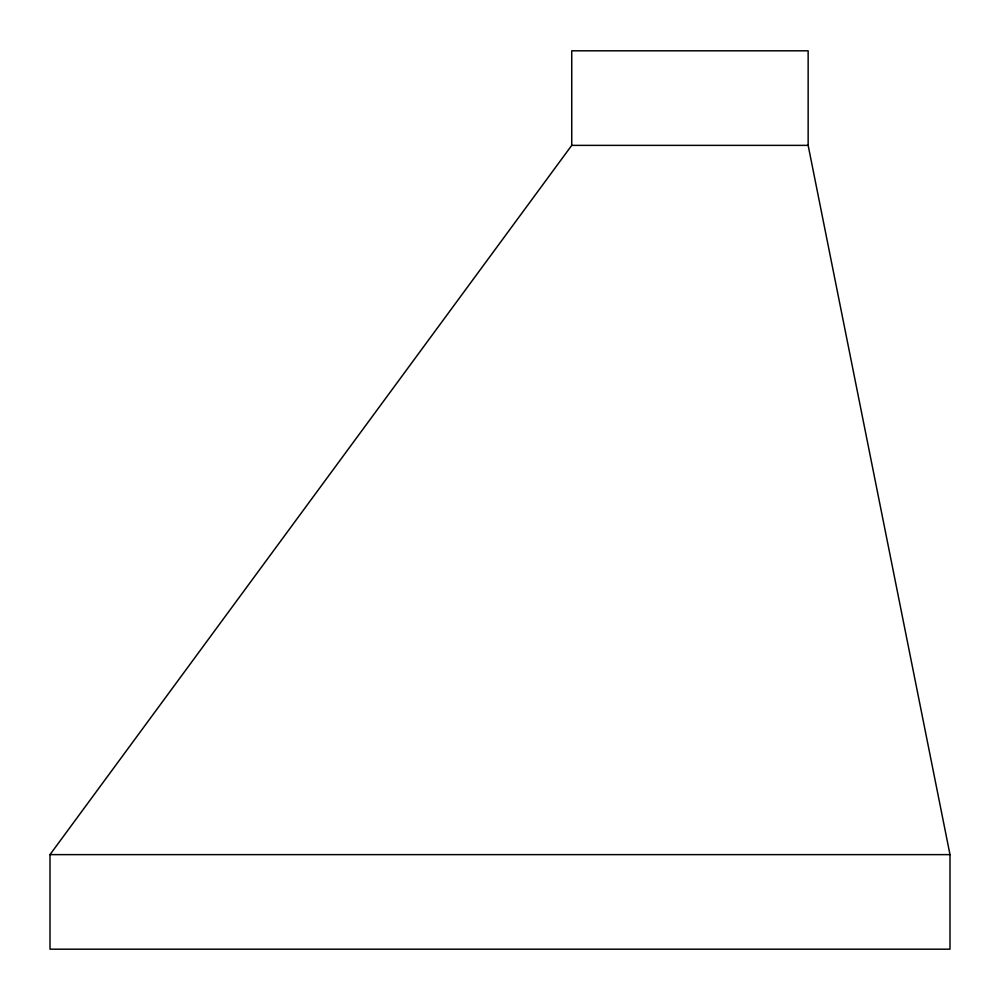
<?xml version="1.0" encoding="UTF-8"?>
<svg xmlns="http://www.w3.org/2000/svg" width="1000" height="1000" viewBox="0 0 1000 1000"><rect width="100%" height="100%" fill="white"/><g stroke="black" fill="none" stroke-linecap="round" stroke-linejoin="round"><path stroke-width="1.5" d="M50 854.625L571.737 145.375L571.737 50.812L808.15 50.812L808.15 145.375L950 854.625L950 949.188L50 949.188L50 854.625L950 854.625M571.737 145.375L808.15 145.375"/></g></svg>
